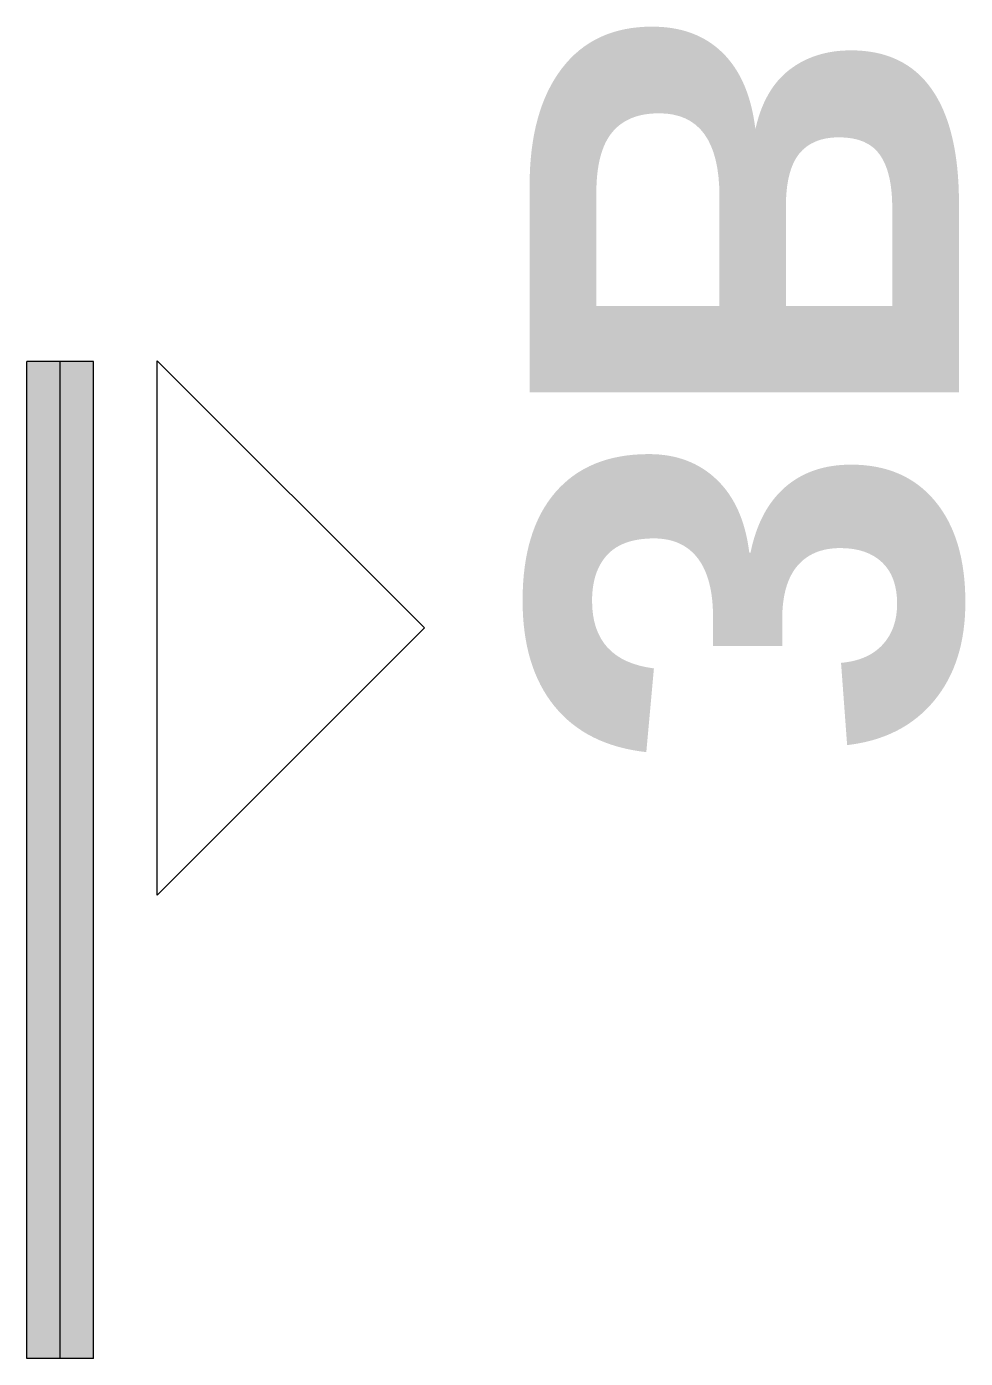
# Model space of a CAD drawing. Header units: millimetres. Extents: x 47631 to 558803, y 29659 to 315570.
# Drawn here: x 505527 to 506353, y 311030 to 312203 of the extents above; entities that cross this region are included whole.
import ezdxf

# ---------------------------------------------------------------- set-up
doc = ezdxf.new("R2010")
doc.units = ezdxf.units.MM
doc.styles.add('GP kota 13.83_20.63_22.63_PBS_arhitektura$0$PRESJEK', font='arialbd.ttf', dxfattribs={"width": 0.7, "height": 75})

msp = doc.modelspace()

# ---------------------------------------------------------------- hatches: boundary and pattern name
at = {"linetype": 'Continuous', "lineweight": 30}
for points in [[(505527.4, 311907.8), (505556.8, 311907.8), (505556.8, 311030.5), (505527.4, 311030.5)], [(505586.2, 311030.5), (505556.8, 311030.5), (505556.8, 311907.8), (505586.2, 311907.8)]]:
    msp.add_hatch(color=5, dxfattribs=at).paths.add_polyline_path(points)

# ---------------------------------------------------------------- linework, layer by layer
at = {"color": 5, "linetype": 'Continuous', "lineweight": 30}
for p, q in [((505586.2, 311907.8), (505527.4, 311907.8)), ((505527.4, 311030.5), (505527.4, 311907.8)), ((505556.8, 311030.5), (505556.8, 311907.8)), ((505586.2, 311030.5), (505586.2, 311907.8)), ((505877.5, 311673.3), (505642.3, 311908.5)), ((505642.3, 311438), (505642.3, 311908.5)), ((505877.5, 311673.3), (505642.3, 311438)), ((505586.2, 311030.5), (505527.4, 311030.5))]:
    msp.add_line(p, q, dxfattribs=at)

# ---------------------------------------------------------------- texts
at = {"color": 5, "linetype": 'Continuous', "lineweight": 30, "style": 'GP kota 13.83_20.63_22.63_PBS_arhitektura$0$PRESJEK', "text_generation_flag": 4, "width": 1}
msp.add_attdef('3B', (505969.9, 311551.9), '', height=377.8, rotation=90, dxfattribs=at)

doc.saveas('drawing.dxf')
